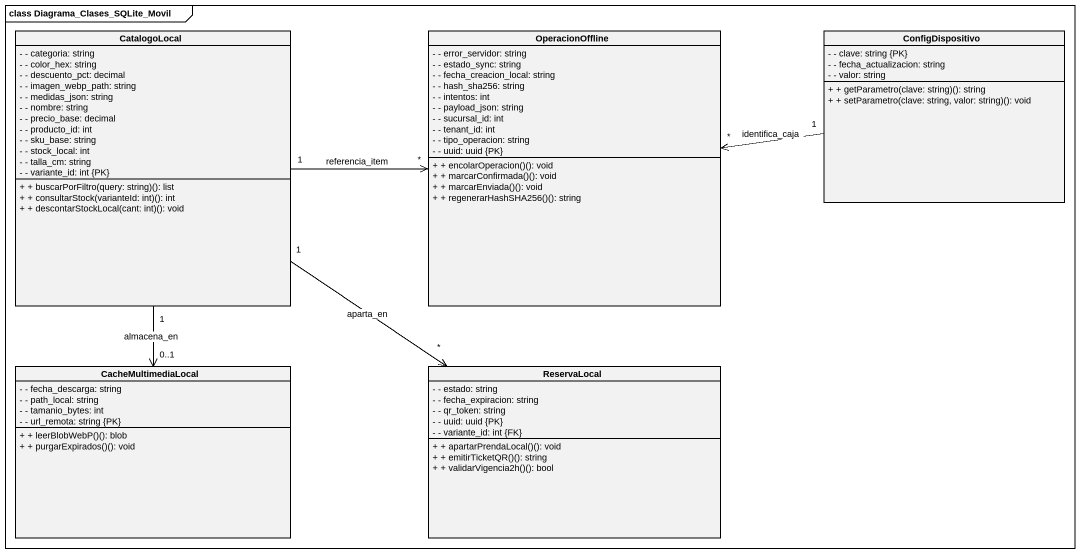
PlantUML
@startuml
mainframe class Diagrama_Clases_SQLite_Movil
hide circle
hide empty members
skinparam classAttributeIconSize 0
class CatalogoLocal {
  - - categoria: string
  - - color_hex: string
  - - descuento_pct: decimal
  - - imagen_webp_path: string
  - - medidas_json: string
  - - nombre: string
  - - precio_base: decimal
  - - producto_id: int
  - - sku_base: string
  - - stock_local: int
  - - talla_cm: string
  - - variante_id: int {PK}
  + + buscarPorFiltro(query: string)(): list
  + + consultarStock(varianteId: int)(): int
  + + descontarStockLocal(cant: int)(): void
}
class OperacionOffline {
  - - error_servidor: string
  - - estado_sync: string
  - - fecha_creacion_local: string
  - - hash_sha256: string
  - - intentos: int
  - - payload_json: string
  - - sucursal_id: int
  - - tenant_id: int
  - - tipo_operacion: string
  - - uuid: uuid {PK}
  + + encolarOperacion()(): void
  + + marcarConfirmada()(): void
  + + marcarEnviada()(): void
  + + regenerarHashSHA256()(): string
}
class ConfigDispositivo {
  - - clave: string {PK}
  - - fecha_actualizacion: string
  - - valor: string
  + + getParametro(clave: string)(): string
  + + setParametro(clave: string, valor: string)(): void
}
class CacheMultimediaLocal {
  - - fecha_descarga: string
  - - path_local: string
  - - tamanio_bytes: int
  - - url_remota: string {PK}
  + + leerBlobWebP()(): blob
  + + purgarExpirados()(): void
}
class ReservaLocal {
  - - estado: string
  - - fecha_expiracion: string
  - - qr_token: string
  - - uuid: uuid {PK}
  - - variante_id: int {FK}
  + + apartarPrendaLocal()(): void
  + + emitirTicketQR()(): string
  + + validarVigencia2h()(): bool
}
CatalogoLocal "1" -right-> "*" OperacionOffline : referencia_item
CatalogoLocal "1" --> "0..1" CacheMultimediaLocal : almacena_en
CatalogoLocal "1" --> "*" ReservaLocal : aparta_en
ConfigDispositivo "1" -left-> "*" OperacionOffline : identifica_caja
@enduml
